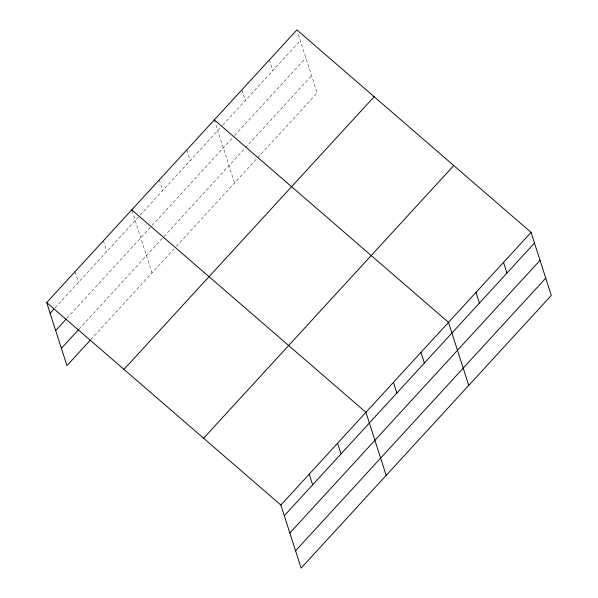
<?xml version="1.0" encoding="UTF-8"?>
<svg xmlns="http://www.w3.org/2000/svg" width="598" height="598" viewBox="0 0 598 598"><rect width="100%" height="100%" fill="white"/><g stroke="black" fill="none" stroke-linecap="round" stroke-linejoin="round"><path stroke-width="0.45" stroke-dasharray="2.99 2.24" d="M55.166 307.761L139.566 215.773M140.194 215.093L222.135 125.789M222.755 125.109L300.316 40.582M67.013 318.173L151.376 226.238M151.997 225.558L233.938 136.262M234.558 135.574L305.87 57.864M79.033 329.117L163.344 237.234M163.972 236.546L311.58 75.677M90.889 339.529L173.898 249.06M176.403 246.331L317.134 92.959L297.946 33.189M269.369 59.897L272.793 70.579M241.846 89.887L245.277 100.569M214.323 119.884L234.573 182.936M186.8 149.874L190.231 160.556M159.285 179.871L162.708 190.553M132.023 210.683L152.004 272.92M103.409 240.762L106.833 251.444M75.049 271.664L78.48 282.346"/><path stroke-width="0.9" d="M46.696 302.573L296.885 29.9L531.061 232.375L551.304 295.427L301.115 568.1L280.866 505.041L46.696 302.573L66.939 365.625L90.253 340.217M50.127 313.255L53.902 309.129M55.674 330.537L66.385 318.861M61.392 348.342L78.405 329.804M123.973 369.385L374.161 96.719M203.589 438.229L453.785 165.556M280.866 505.041L531.061 232.375M284.297 515.723L534.485 243.057M289.843 533.005L540.039 260.339M295.562 550.818L545.757 278.145M214.323 119.884L448.493 322.352L468.742 385.411M131.762 209.861L365.931 412.336L386.181 475.395M503.538 262.365L506.969 273.047M476.015 292.362L479.447 303.044M420.977 352.349L424.401 363.031M393.454 382.339L396.885 393.021M337.578 443.238L341.01 453.919M309.226 474.139L312.649 484.821"/></g></svg>
